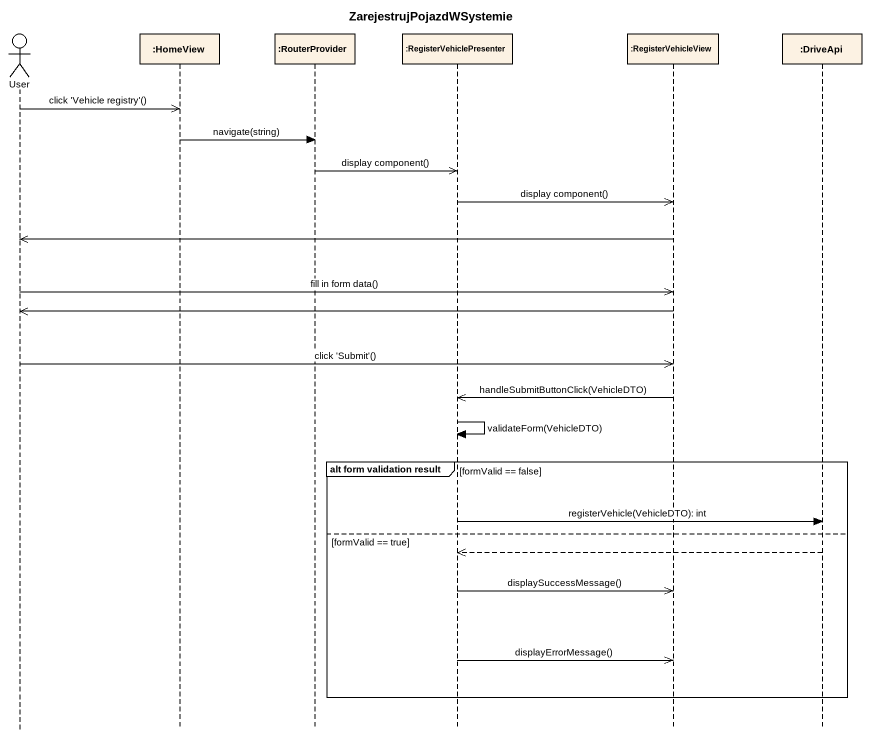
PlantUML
@startuml
title ZarejestrujPojazdWSystemie
hide footbox
actor User
participant ":HomeView" as HomeView
participant ":RouterProvider" as RouterProvider
participant ":RegisterVehiclePresenter" as RegisterVehiclePresenter
participant ":RegisterVehicleView" as RegisterVehicleView
participant ":DriveApi" as DriveApi

User ->> HomeView : click 'Vehicle registry'()
HomeView -> RouterProvider : navigate(string)
RouterProvider ->> RegisterVehiclePresenter : display component()
RegisterVehiclePresenter ->> RegisterVehicleView : display component()
RegisterVehicleView ->> User
User ->> RegisterVehicleView : fill in form data()
RegisterVehicleView ->> User
User ->> RegisterVehicleView : click 'Submit'()
RegisterVehicleView ->> RegisterVehiclePresenter : handleSubmitButtonClick(VehicleDTO)
RegisterVehiclePresenter -> RegisterVehiclePresenter : validateForm(VehicleDTO)
group alt form validation result [formValid == false]
  RegisterVehiclePresenter -> DriveApi : registerVehicle(VehicleDTO): int
else formValid == true
  DriveApi -->> RegisterVehiclePresenter
  RegisterVehiclePresenter ->> RegisterVehicleView : displaySuccessMessage()
  RegisterVehiclePresenter ->> RegisterVehicleView : displayErrorMessage()
end
@enduml
